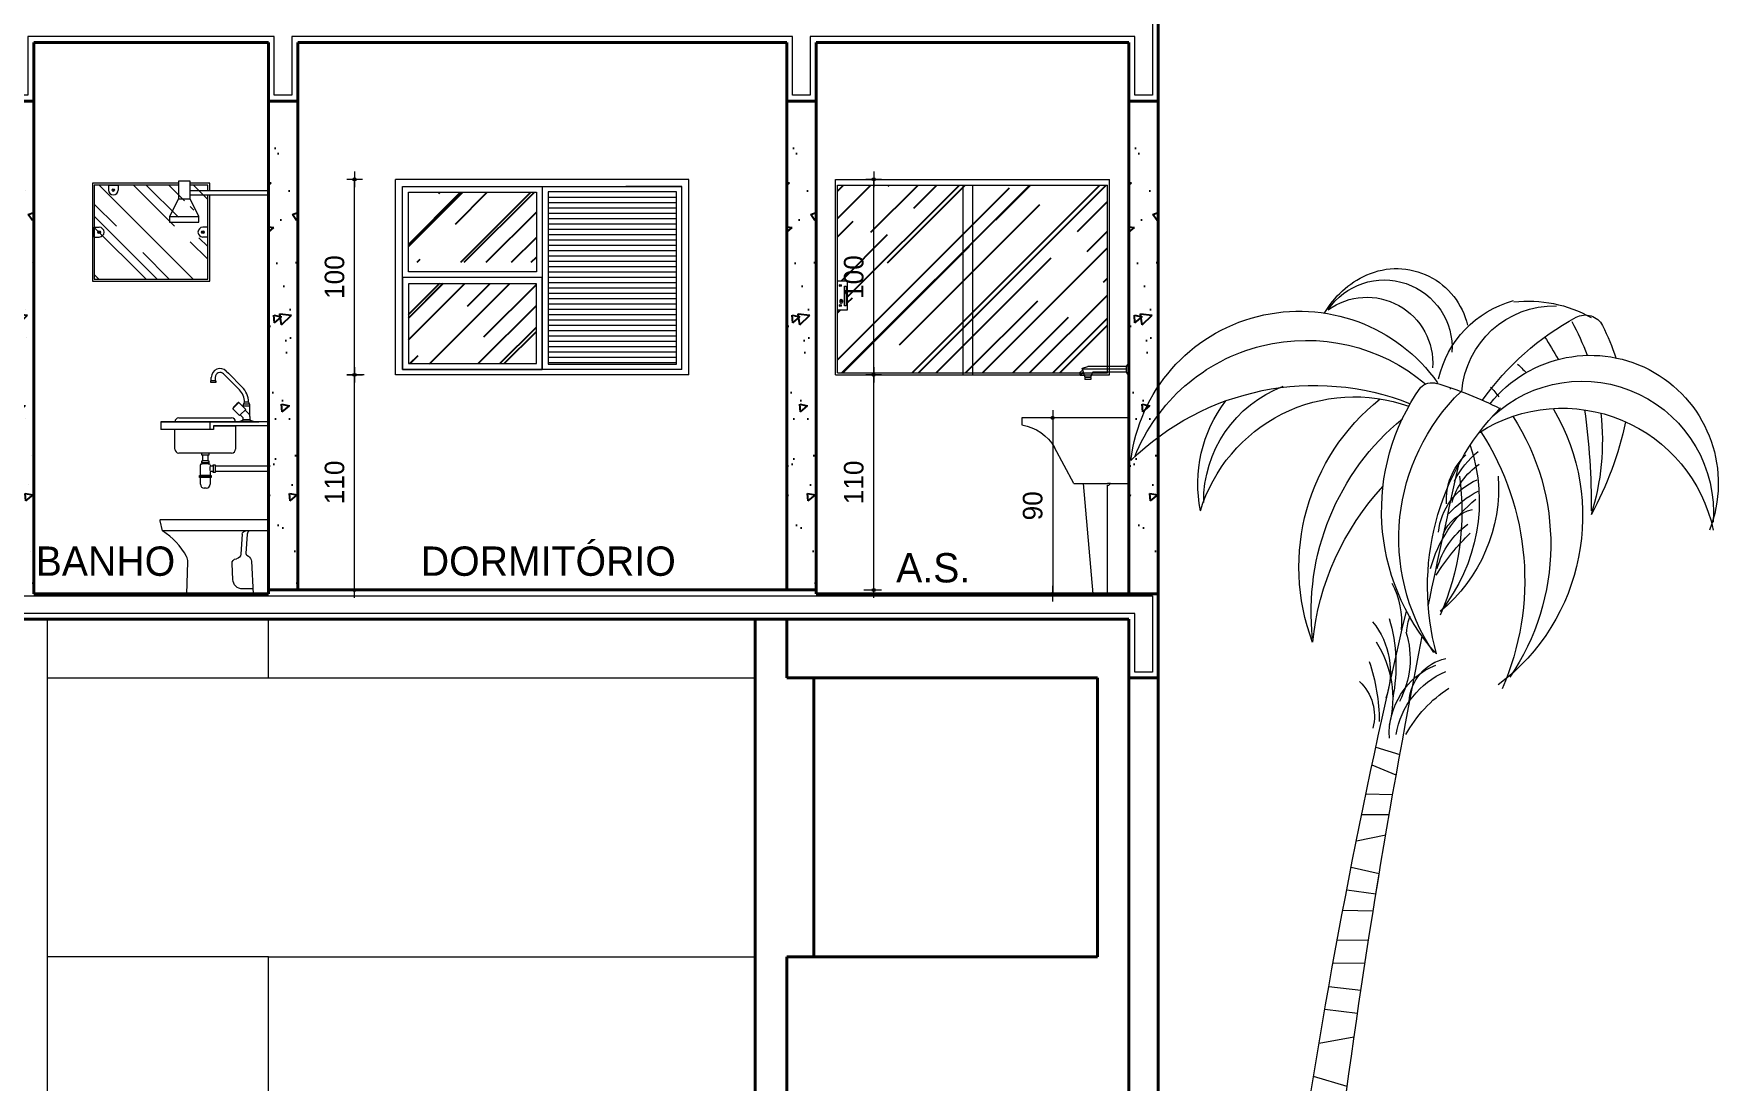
# Model space of a CAD drawing. Header units: millimetres. Extents: x 13204 to 24802, y 21209 to 40694.
# Drawn here: x 19348 to 20209, y 28932 to 29468 of the extents above; entities that cross this region are included whole.
import ezdxf

# ---------------------------------------------------------------- set-up
doc = ezdxf.new("R2010")
doc.units = ezdxf.units.MM
doc.linetypes.add('CONTINU', pattern=[0])
for name, color, linetype, lineweight in [('COTAS', 30, 'Continuous', 5), ('Esquadrias', 2, 'Continuous', 20), ('Hachura', 8, 'Continuous', 0), ('Layout', 6, 'Continuous', 15), ('Louças', 150, 'Continuous', 15), ('Meia Parede', 11, 'Continuous', 40), ('Moveis', 6, 'Continuous', 13), ('PAREDE', 1, 'Continuous', 40), ('Paredes', 1, 'Continuous', 40), ('PISO', 5, 'Continuous', 5), ('TEXTO', 4, 'Continuous', 5), ('Vegetação', 3, 'Continuous', 5)]:
    doc.layers.add(name, color=color, linetype=linetype, lineweight=lineweight)
doc.layers.add('HACHURAS', color=8, linetype='Continuous')
doc.styles.add('LANA', font='stylu.ttf')
doc.dimstyles.new('COTA 50', dxfattribs={"dimscale": 0, "dimtxt": 10, "dimasz": 0.5, "dimexe": 1.25, "dimexo": 5, "dimgap": 5, "dimtad": 1, "dimdec": 0, "dimtxsty": 'LANA', "dimblk": 'cota', "dimcen": 2.5, "dimse2": 1, "dimclrd": 256, "dimclre": 256, "dimclrt": 256, "dimaunit": 1, "dimadec": 0, "dimazin": 0, "dimtfac": 1, "dimtdec": 0, "dimtmove": 0, "dimatfit": 3, "dimldrblk": 'DOTSMALL', "dimfxl": 5, "dimfxlon": 1, "dimtzin": 9, "dimlwd": -1, "dimlwe": -1, "dimarcsym": 0})
pattern_1 = [(45, (-38633.719, 16124.36), (21.552615, 57.473639), [381, -50.8, 127, -25.4]), (45, (-38618.81, 16157.228), (-41.847994, 5.926969), [76.2, -8.382, 152.4, -19.05]), (45, (-38640.005, 16148.607), (81.3611205, 105.428207), [203.2, -35.56, 101.6, -25.4])]

# ---------------------------------------------------------------- blocks, each defined once
blk = doc.blocks.new('Arv010')
at = {"layer": 'Vegetação', "color": 8}
for p, q in [((-562, 6242), (-708, 6196)), ((-686, 6071), (-538, 6132)), ((-501, 5956), (-665, 5952)), ((-643, 5827), (-475, 5827)), ((-442, 5666), (-622, 5704)), ((-581, 5463), (-410, 5502)), ((-561, 5341), (-581, 5463)), ((-383, 5365), (-561, 5341)), ((-544, 5235), (-359, 5239)), ((-325, 5058), (-516, 5056)), ((-494, 4914), (-298, 4913)), ((-273, 4771), (-469, 4748)), ((-448, 4606), (-248, 4629)), ((-213, 4424), (-427, 4463)), ((-385, 4157), (-179, 4219)), ((-143, 3997), (-360, 3977)), ((-328, 3729), (-111, 3792)), ((-86, 3629), (-315, 3626)), ((-288, 3405), (-62, 3464)), ((-34, 3264), (-268, 3239)), ((-252, 3101), (-14, 3122)), ((14, 2916), (-234, 2936)), ((-199, 2611), (45, 2672)), ((68, 2487), (-180, 2427)), ((-158, 2203), (89, 2308)), ((119, 2041), (-143, 2039)), ((-121, 1796), (139, 1856)), ((162, 1634), (-108, 1633)), ((-82, 1307), (184, 1408)), ((203, 1205), (-69, 1144)), ((-58, 978), (221, 1000)), ((239, 777), (-43, 755)), ((-29, 530), (258, 532)), ((280, 377), (269, 377)), ((278, 245), (-15, 286))]:
    blk.add_line(p, q, dxfattribs=at)
for centre, radius, start, end in [((-688, 8736), 447, 65.9344, 167.1957), ((-613, 8696), 417, 34.1808, 183.76), ((-736, 8628), 565, 29.5183, 65.9344), ((-506, 8602), 405, 54.0715, 184.0377), ((-1499, 8194), 789, 83.4198, 119.2001), ((-1659, 8383), 571, 4.3307, 91.157), ((-1580, 8360), 650, 12.9509, 74.5137), ((-91, 7879), 1042, 6.8194, 144.6697), ((-803, 8245), 1292, 152.9613, 162.4624), ((-1848, 8779), 119, 61.596, 152.9613), ((-432, 8125), 1521, 151.1853, 159.8093), ((-2589, 7409), 1677, 35.1154, 61.596), ((1045, 7097), 3125, 147.7662, 150.715), ((-135, 7608), 1134, 21.6617, 130.3626), ((-1879, 7864), 786, 38.3816, 201.5324), ((-537, 7661), 1295, 133.7601, 137.0343), ((-1828, 7683), 808, 46.9218, 184.2063), ((-275, 6256), 2318, 106.5343, 116.9104), ((-186, 7488), 1450, 138.1587, 141.3051), ((-1959, 7526), 1256, 326.0024, 45.9264), ((-1460, 8532), 449, 348.5192, 349.6053), ((-907, 8383), 98.5, 43.9783, 106.5343), ((-1916, 7695), 1319, 318.1694, 35.195), ((-183, 6858), 1607, 45.4793, 111.5429), ((-430, 7406), 989, 16.9314, 109.7678), ((-1408, 7349), 1319, 339.4597, 51.5705), ((-261, 7752), 757, 359.5197, 69.1985), ((-1708, 7378), 947, 57.4067, 167.9556), ((-432, 8125), 1521, 173.5755, 197.3935), ((2188, 7743), 4072, 171.9152, 180.684), ((-537, 7661), 1295, 149.2579, 233.1347), ((-2454, 7227), 1575, 344.853, 44.2953), ((-1324, 8322), 0, 180, 233.8207), ((-312, 7860), 844, 348.6876, 37.1487), ((-106, 8653), 2031, 191.6893, 208.9222), ((-186, 7488), 1450, 147.0878, 214.2132), ((204, 7268), 1680, 147.1358, 203.4037), ((-1702, 7073), 1538, 353.9102, 50.5488), ((-114, 7755), 1083, 161.6025, 218.8153), ((-1441, 7631), 427, 15.5284, 55.1635), ((-1516, 7645), 526, 26.2133, 51.825), ((-1379, 7760), 384, 356.7644, 46.4259), ((-47608, -2587), 47720, 11.7221, 12.8027), ((-328, 7838), 988, 175.9433, 230.4539), ((-1339, 7522), 395, 5.9919, 66.8522), ((523, 7694), 1613, 172.3831, 203.4313), ((-1470, 7262), 620, 41.8926, 63.2233), ((-1698, 7120), 830, 15.3832, 51.0865), ((-1825, 6718), 1660, 5.829, 42.7673), ((-1212, 7452), 257, 22.3062, 77.3091), ((-2085, 6579), 1359, 32.0018, 46.046), ((-1408, 7217), 485, 14.7948, 54.6862), ((-227, 7016), 492, 151.6494, 186.1319), ((-1060, 6936), 309, 2.6852, 21.3375), ((-41385, -2532), 41756, 3.4477, 13.306), ((-219, 6785), 553, 162.559, 208.2821), ((354, 6745), 1039, 163.9258, 191.2009), ((-164, 6705), 487, 140.9197, 199.4561), ((-47863, -2332), 47919, 2.7891, 11.1374), ((-28, 6543), 637, 147.0741, 194.8004), ((-1052, 6508), 286, 3.0669, 77.6878), ((-1101, 6323), 457, 356.8743, 68.0159), ((-2161, 7524), 1420, 330.4624, 330.4685), ((641, 6385), 1224, 161.7549, 179.268), ((-1186, 6238), 507, 9.1941, 67.4455), ((-263, 6434), 290, 133.3025, 194.9176), ((-1427, 5953), 773, 28.2549, 57.4059)]:
    blk.add_arc(centre, radius, start, end, dxfattribs=at)
blk = doc.blocks.new('A$C1B611FB4')
at = {"layer": 'Louças'}
for p, q in [((-10.94, 118.57), (-10.44, 118.57)), ((-10.94, 118.57), (-10.94, 111.07)), ((-10.44, 118.57), (-10.44, 111.07)), ((-9.44, 116.32), (-9.44, 113.32)), ((-9.44, 116.32), (10.06, 116.32)), ((-9.44, 114.82), (12.55, 114.82)), ((-9.44, 113.32), (7.58, 113.32)), ((8.56, 110.82), (7.77, 113.19)), ((12.87, 115.39), (10.06, 116.32)), ((12.99, 115.13), (11.56, 110.82)), ((12.23, 112.84), (14.13, 112.22)), ((12.32, 113.12), (14.22, 112.5)), ((12.75, 114.4), (14.41, 113.07)), ((14.41, 113.07), (13.94, 111.65)), ((-10.94, 111.07), (-10.44, 111.07)), ((8.56, 110.82), (11.56, 110.82)), ((8.56, 110.57), (11.56, 110.57)), ((8.56, 110.57), (8.56, 109.57)), ((8.56, 109.57), (11.56, 109.57)), ((8.81, 110.82), (8.81, 110.57)), ((11.31, 110.82), (11.31, 110.57)), ((11.56, 110.57), (11.56, 109.57)), ((11.8, 111.56), (13.94, 111.65)), ((-10.94, 89.62), (-10.94, 56.5)), ((-10.57, 90), (43.76, 90)), ((43.76, 90), (43.76, 86.37)), ((17.28, 56.5), (27.12, 74.8)), ((-1.52, 56.5), (-10.94, 56.5)), ((-0.6, 55.53), (-1.52, 56.5)), ((-1.52, 56.5), (0, 56.5)), ((0, 55.53), (-0.6, 55.53)), ((17.28, 56.5), (0, 56.5)), ((0, 0), (0, 55.53)), ((7.41, 0), (12.29, 56.5)), ((0, 0), (7.41, 0))]:
    blk.add_line(p, q, dxfattribs=at)
for centre, radius, start, end in [((-6.52, 118.97), 3.95, 185.79617, 222.12881), ((-6.51, 110.67), 3.95, 137.87745, 174.19758), ((7.58, 113.12), 0.2, 18.43495, 90), ((12.8, 115.2), 0.2, 341.56505, 71.56505), ((-10.57, 89.62), 0.376, 90, 180), ((47.72, 62.93), 23.77, 99.5803, 150.03504)]:
    blk.add_arc(centre, radius, start, end, dxfattribs=at)
blk = doc.blocks.new('Chu004')
at = {"layer": 'Louças'}
for p, q in [((400, 2090), (400, 2110)), ((460, 2068.8), (400, 2068.8)), ((505, 1978.8), (355, 1978.8))]:
    blk.add_line(p, q, dxfattribs=at)
blk.add_lwpolyline([(355, 1948.8), (355, 1978.8), (400, 2068.8), (400, 2090), (0, 2090), (0, 2110), (400, 2110), (400, 2158.8), (460, 2158.8), (460, 2068.8), (505, 1978.8), (505, 1948.8)], close=True, dxfattribs=at)
blk = doc.blocks.new('7201317_v')
at = {"layer": 'Louças'}
blk.add_lwpolyline([(518.3, 190.5, -0.130406), (641.2, 322), (653.8, 373.8, 0.486049), (648.9, 380), (105, 380, 0.414229), (100, 375), (100, 327, 0.414187), (105, 322), (198.6, 322, -0.150535), (208.5, 305.8), (215.7, 206.3, -0.26449), (210.7, 196.9), (201.6, 191.7, 0.225037), (186.7, 167.3), (177.9, 0), (517.2, 0), (511.8, 162.4, -0.13266)], format="xyb", close=True, dxfattribs=at)
at = {"layer": 'Louças', "linetype": 'CONTINU'}
for points in [[(198.6, 322), (641.2, 322)], [(233.6, 305.8), (241.2, 202.6)], [(281.8, 72.4), (286, 153.4)], [(179.2, 25), (231.9, 25)]]:
    blk.add_lwpolyline(points, dxfattribs=at)
for points in [[(233.6, 305.8, 0.39284), (216.1, 322)], [(241.2, 202.6, 0.364118), (263.6, 179.6)], [(286, 153.4, 0.40018), (263.6, 179.6)], [(231.9, 25, 0.398959), (281.8, 72.4)]]:
    blk.add_lwpolyline(points, format="xyb", dxfattribs=at)
blk = doc.blocks.new('cota')
at = {"layer": 'COTAS'}
blk.add_hatch(color=256, dxfattribs=at).paths.add_polyline_path([(-1.6, 0, 1), (1.6, 0, 1)])
for points in [[(-1.6, 0), (-8, 0)], [(0, 1.6), (0, 8)], [(8, 0), (1.6, 0)], [(0, -8), (0, -1.6)]]:
    blk.add_lwpolyline(points, dxfattribs=at)
blk.add_circle((0, 0), 1.6, dxfattribs=at)
blk = doc.blocks.new('*D894')
at = {"layer": 'COTAS', "transparency": 16777216}
for p, q in [((19511.83, 29184.06), (19511.83, 29293.06)), ((19506.83, 29183.56), (19513.08, 29183.56))]:
    blk.add_line(p, q, dxfattribs=at)
at = {"layer": 'Defpoints', "color": 0, "transparency": 16777216}
for p in [(19511.83, 29293.56), (19532.79, 29293.56), (19467.79, 29183.56)]:
    blk.add_point(p, dxfattribs=at)
at = {"layer": 'COTAS', "transparency": 16777216, "xscale": 0.5, "yscale": 0.5, "zscale": 0.5}
for p, rotation in [((19511.83, 29293.56), 90), ((19511.83, 29183.56), 270)]:
    blk.add_blockref('cota', p, dxfattribs=dict(at, rotation=rotation))
at = {"layer": 'COTAS', "transparency": 16777216, "insert": (19501.65, 29238.56), "char_height": 10, "attachment_point": 5, "rotation": 90, "style": 'LANA'}
blk.add_mtext('110', dxfattribs=at)
blk = doc.blocks.new('_DotSmall')
at = {"layer": 'PAREDE', "color": 0, "const_width": 0.5}
blk.add_lwpolyline([(-0.0625, 0, 1), (0.0625, 0, 1)], format="xyb", close=True, dxfattribs=at)
blk = doc.blocks.new('*D895')
at = {"layer": 'COTAS', "transparency": 16777216}
for p, q in [((19511.83, 29294.06), (19511.83, 29393.06)), ((19516.83, 29293.56), (19510.58, 29293.56))]:
    blk.add_line(p, q, dxfattribs=at)
at = {"layer": 'Defpoints', "color": 0, "transparency": 16777216}
for p in [(19511.83, 29393.56), (19532.79, 29393.56), (19532.79, 29293.56)]:
    blk.add_point(p, dxfattribs=at)
at = {"layer": 'COTAS', "transparency": 16777216, "xscale": 0.5, "yscale": 0.5, "zscale": 0.5}
for p, rotation in [((19511.83, 29393.56), 90), ((19511.83, 29293.56), 270)]:
    blk.add_blockref('cota', p, dxfattribs=dict(at, rotation=rotation))
at = {"layer": 'COTAS', "transparency": 16777216, "insert": (19501.65, 29343.56), "char_height": 10, "attachment_point": 5, "rotation": 90, "style": 'LANA'}
blk.add_mtext('100', dxfattribs=at)
blk = doc.blocks.new('*D940')
at = {"layer": 'COTAS', "transparency": 16777216}
for p, q in [((19777.3, 29184.06), (19777.3, 29293.06)), ((19772.3, 29183.56), (19778.55, 29183.56))]:
    blk.add_line(p, q, dxfattribs=at)
at = {"layer": 'Defpoints', "color": 0, "transparency": 16777216}
for p in [(19757.79, 29293.56), (19777.3, 29293.56), (19747.79, 29183.56)]:
    blk.add_point(p, dxfattribs=at)
at = {"layer": 'COTAS', "transparency": 16777216, "xscale": 0.5, "yscale": 0.5, "zscale": 0.5}
for p, rotation in [((19777.3, 29293.56), 90), ((19777.3, 29183.56), 270)]:
    blk.add_blockref('cota', p, dxfattribs=dict(at, rotation=rotation))
at = {"layer": 'COTAS', "transparency": 16777216, "insert": (19767.12, 29238.56), "char_height": 10, "attachment_point": 5, "rotation": 90, "style": 'LANA'}
blk.add_mtext('110', dxfattribs=at)
blk = doc.blocks.new('*D941')
at = {"layer": 'COTAS', "transparency": 16777216}
for p, q in [((19777.3, 29294.06), (19777.3, 29393.06)), ((19772.3, 29293.56), (19778.55, 29293.56))]:
    blk.add_line(p, q, dxfattribs=at)
at = {"layer": 'Defpoints', "color": 0, "transparency": 16777216}
for p in [(19757.79, 29393.56), (19777.3, 29393.56), (19757.79, 29293.56)]:
    blk.add_point(p, dxfattribs=at)
at = {"layer": 'COTAS', "transparency": 16777216, "xscale": 0.5, "yscale": 0.5, "zscale": 0.5}
for p, rotation in [((19777.3, 29393.56), 90), ((19777.3, 29293.56), 270)]:
    blk.add_blockref('cota', p, dxfattribs=dict(at, rotation=rotation))
at = {"layer": 'COTAS', "transparency": 16777216, "insert": (19767.12, 29343.56), "char_height": 10, "attachment_point": 5, "rotation": 90, "style": 'LANA'}
blk.add_mtext('100', dxfattribs=at)
blk = doc.blocks.new('*D942')
at = {"layer": 'COTAS', "transparency": 16777216}
for p, q in [((19873.8, 29271.56), (19867.55, 29271.56)), ((19868.8, 29271.06), (19868.8, 29182.06))]:
    blk.add_line(p, q, dxfattribs=at)
at = {"layer": 'Defpoints', "color": 0, "transparency": 16777216}
for p in [(19880.25, 29271.56), (19868.8, 29181.56), (19907.79, 29181.56)]:
    blk.add_point(p, dxfattribs=at)
at = {"layer": 'COTAS', "transparency": 16777216, "xscale": 0.5, "yscale": 0.5, "zscale": 0.5}
for p, rotation in [((19868.8, 29271.56), 90), ((19868.8, 29181.56), 270)]:
    blk.add_blockref('cota', p, dxfattribs=dict(at, rotation=rotation))
at = {"layer": 'COTAS', "transparency": 16777216, "insert": (19858.6, 29226.56), "char_height": 10, "attachment_point": 5, "rotation": 90, "style": 'LANA'}
blk.add_mtext('90', dxfattribs=at)

msp = doc.modelspace()

# ---------------------------------------------------------------- hatches: boundary and pattern name
at = {"layer": 'Hachura'}
h = msp.add_hatch(dxfattribs=at)
h.set_pattern_fill('AR-RROOF', color=256, angle=45, style=0)
h.set_pattern_definition([(135, (19446.795, 29342.564), (-21.553, 57.474), [381, -50.8, 127, -25.4]), (135, (19431.887, 29375.43), (41.848, 5.927), [76.2, -8.382, 152.4, -19.05]), (135, (19453.08, 29366.81), (-81.361, 105.4282), [203.2, -35.56, 101.6, -25.4])])
h.paths.add_polyline_path([(19417.29, 29364.58), (19432.29, 29364.58), (19427.79, 29373.58), (19421.79, 29373.58)])
h.paths.add_polyline_path([(19432.29, 29361.58), (19432.29, 29364.58), (19417.29, 29364.58), (19417.29, 29361.58)])
edge = h.paths.add_edge_path()
edge.add_line((19436.79, 29386.28), (19436.79, 29377.71))
edge.add_line((19436.79, 29377.71), (19427.79, 29377.71))
edge.add_line((19427.79, 29377.71), (19427.79, 29382.58))
edge.add_line((19427.79, 29382.58), (19421.79, 29382.58))
edge.add_line((19421.79, 29382.58), (19421.79, 29373.58))
edge.add_line((19421.79, 29373.58), (19427.79, 29373.58))
edge.add_line((19427.79, 29373.58), (19427.79, 29375.71))
edge.add_line((19427.79, 29375.71), (19436.79, 29375.71))
edge.add_line((19436.79, 29375.71), (19436.79, 29342.56))
edge.add_line((19436.79, 29342.56), (19378.79, 29342.56))
edge.add_line((19378.79, 29342.56), (19378.79, 29390.56))
edge.add_line((19378.79, 29390.56), (19436.05, 29390.56))
edge.add_line((19436.05, 29390.56), (19436.05, 29388.06))
edge.add_arc((19438.55, 29388.06), 2.5, 540, 585.37492)
h = msp.add_hatch(dxfattribs=at)
h.set_pattern_fill('_USER', color=256, scale=2.727273, style=0, pattern_type=0)
h.set_pattern_definition([(180, (19691.431, 29215.382), (0, 2.727273), [])])
h.paths.add_polyline_path([(19610.79, 29387.2), (19676.43, 29387.2), (19676.43, 29299.02), (19610.79, 29299.02)])
at = {"layer": 'HACHURAS'}
h = msp.add_hatch(dxfattribs=at)
h.set_pattern_fill('AR-CONC', color=256, scale=0.25, angle=90, style=0)
h.set_pattern_definition([(40, (19347.795, 29183.564), (-3.985, 45.546), [4.7625, -52.3875]), (95, (19347.795, 29183.564), (47.764, -8.811), [3.81, -41.91]), (349.55, (19347.462, 29187.36), (43.779, 36.736), [4.0475, -44.5225]), (43.816, (19360.495, 29183.564), (-10.51, 67.77), [7.144, -78.581]), (353.364, (19359.62, 29189.21), (61.856, 59.351), [6.071, -66.784]), (98.816, (19360.495, 29183.564), (61.856, 59.351), [5.715, -62.865]), (69, (19357.32, 29189.914), (-25.5664, 37.904), [4.7625, -52.3875]), (124, (19357.32, 29189.914), (46.047, 15.4505), [3.81, -41.91]), (18.549, (19355.19, 29193.072), (20.481, 53.354), [4.0475, -44.5225]), (52.5, (19347.795, 29183.564), (21.1388, 0.7722), [0, -41.402, 0, -42.545, 0, -42.0688]), (82.5, (19347.795, 29183.564), (25.0451, 16.705), [0, -24.257, 0, -40.4495, 0, -16.0337]), (122.5, (19347.795, 29169.403), (-1.4322, 33.8976), [0, -15.875, 0, -49.53, 0, -65.7225]), (132.5, (19347.795, 29163.053), (6.3566, 37.0323), [0, -20.6375, 0, -32.893, 0, -46.6725])])
h.paths.add_polyline_path([(19332.79, 29433.56), (19347.79, 29433.56), (19347.79, 29183.56), (19332.79, 29183.56)])
h = msp.add_hatch(dxfattribs=at)
h.set_pattern_fill('AR-CONC', color=256, scale=0.25, angle=90, style=0)
h.set_pattern_definition([(40, (19482.795, 29183.564), (-3.985, 45.546), [4.7625, -52.3875]), (95, (19482.795, 29183.564), (47.764, -8.811), [3.81, -41.91]), (349.55, (19482.462, 29187.36), (43.779, 36.736), [4.0475, -44.5225]), (43.816, (19495.495, 29183.564), (-10.51, 67.77), [7.144, -78.581]), (353.364, (19494.62, 29189.21), (61.856, 59.351), [6.071, -66.784]), (98.816, (19495.495, 29183.564), (61.856, 59.351), [5.715, -62.865]), (69, (19492.32, 29189.914), (-25.5664, 37.904), [4.7625, -52.3875]), (124, (19492.32, 29189.914), (46.047, 15.4505), [3.81, -41.91]), (18.549, (19490.19, 29193.072), (20.481, 53.354), [4.0475, -44.5225]), (52.5, (19482.795, 29183.564), (21.1388, 0.7722), [0, -41.402, 0, -42.545, 0, -42.0688]), (82.5, (19482.795, 29183.564), (25.0451, 16.705), [0, -24.257, 0, -40.4495, 0, -16.0337]), (122.5, (19482.795, 29169.403), (-1.4322, 33.8976), [0, -15.875, 0, -49.53, 0, -65.7225]), (132.5, (19482.795, 29163.053), (6.3566, 37.0323), [0, -20.6375, 0, -32.893, 0, -46.6725])])
h.paths.add_polyline_path([(19467.79, 29433.56), (19482.79, 29433.56), (19482.79, 29183.56), (19467.79, 29183.56)])
h = msp.add_hatch(dxfattribs=at)
h.set_pattern_fill('AR-CONC', color=256, scale=0.25, angle=90, style=0)
h.set_pattern_definition([(40, (19747.795, 29183.564), (-3.985, 45.546), [4.7625, -52.3875]), (95, (19747.795, 29183.564), (47.764, -8.811), [3.81, -41.91]), (349.55, (19747.462, 29187.36), (43.779, 36.736), [4.0475, -44.5225]), (43.816, (19760.495, 29183.564), (-10.51, 67.77), [7.144, -78.581]), (353.364, (19759.62, 29189.21), (61.856, 59.351), [6.071, -66.784]), (98.816, (19760.495, 29183.564), (61.856, 59.351), [5.715, -62.865]), (69, (19757.32, 29189.914), (-25.5664, 37.904), [4.7625, -52.3875]), (124, (19757.32, 29189.914), (46.047, 15.4505), [3.81, -41.91]), (18.549, (19755.19, 29193.072), (20.481, 53.354), [4.0475, -44.5225]), (52.5, (19747.795, 29183.564), (21.1388, 0.7722), [0, -41.402, 0, -42.545, 0, -42.0688]), (82.5, (19747.795, 29183.564), (25.0451, 16.705), [0, -24.257, 0, -40.4495, 0, -16.0337]), (122.5, (19747.795, 29169.403), (-1.4322, 33.8976), [0, -15.875, 0, -49.53, 0, -65.7225]), (132.5, (19747.795, 29163.053), (6.3566, 37.0323), [0, -20.6375, 0, -32.893, 0, -46.6725])])
h.paths.add_polyline_path([(19732.79, 29433.56), (19747.79, 29433.56), (19747.79, 29183.56), (19732.79, 29183.56)])
h = msp.add_hatch(dxfattribs=at)
h.set_pattern_fill('AR-CONC', color=256, scale=0.25, angle=90, style=0)
h.set_pattern_definition([(40, (19922.795, 29183.564), (-3.985, 45.546), [4.7625, -52.3875]), (95, (19922.795, 29183.564), (47.764, -8.811), [3.81, -41.91]), (349.55, (19922.462, 29187.36), (43.779, 36.736), [4.0475, -44.5225]), (43.816, (19935.495, 29183.564), (-10.51, 67.77), [7.144, -78.581]), (353.364, (19934.62, 29189.21), (61.856, 59.351), [6.071, -66.784]), (98.816, (19935.495, 29183.564), (61.856, 59.351), [5.715, -62.865]), (69, (19932.32, 29189.914), (-25.5664, 37.904), [4.7625, -52.3875]), (124, (19932.32, 29189.914), (46.047, 15.4505), [3.81, -41.91]), (18.549, (19930.19, 29193.072), (20.481, 53.354), [4.0475, -44.5225]), (52.5, (19922.795, 29183.564), (21.1388, 0.7722), [0, -41.402, 0, -42.545, 0, -42.0688]), (82.5, (19922.795, 29183.564), (25.0451, 16.705), [0, -24.257, 0, -40.4495, 0, -16.0337]), (122.5, (19922.795, 29169.403), (-1.4322, 33.8976), [0, -15.875, 0, -49.53, 0, -65.7225]), (132.5, (19922.795, 29163.053), (6.3566, 37.0323), [0, -20.6375, 0, -32.893, 0, -46.6725])])
h.paths.add_polyline_path([(19907.79, 29433.56), (19922.79, 29433.56), (19922.79, 29183.56), (19907.79, 29183.56)])
h = msp.add_hatch(dxfattribs=at)
h.set_pattern_fill('AR-RROOF', color=256, angle=45, style=0)
h.set_pattern_definition(pattern_1)
h.paths.add_polyline_path([(19827.79, 29390.56), (19896.79, 29390.56), (19896.79, 29294.56), (19888.35, 29294.56), (19827.79, 29294.56)])
h.paths.add_polyline_path([(19822.79, 29390.56), (19827.79, 29390.56), (19827.79, 29294.56), (19822.79, 29294.56)])
h.paths.add_polyline_path([(19758.79, 29390.56), (19822.79, 29390.56), (19822.79, 29294.56), (19758.79, 29294.56), (19758.79, 29326.69), (19763.79, 29326.69), (19763.79, 29341.69), (19758.79, 29341.69)])
h = msp.add_hatch(dxfattribs=at)
h.set_pattern_fill('AR-RROOF', color=256, angle=45, style=0)
h.set_pattern_definition(pattern_1)
h.paths.add_polyline_path([(19539.43, 29386.93), (19604.79, 29386.93), (19604.79, 29351.11), (19539.43, 29351.11)])
h = msp.add_hatch(dxfattribs=at)
h.set_pattern_fill('AR-RROOF', color=256, angle=45, style=0)
h.set_pattern_definition(pattern_1)
h.paths.add_polyline_path([(19562.34, 29340.38), (19539.43, 29340.38), (19539.43, 29299.29), (19562.34, 29299.02)])
h = msp.add_hatch(dxfattribs=at)
h.set_pattern_fill('AR-RROOF', color=256, angle=45, style=0)
h.set_pattern_definition(pattern_1)
h.paths.add_polyline_path([(19562.34, 29340.38), (19539.43, 29340.38), (19539.43, 29299.29), (19562.34, 29299.02)])
h = msp.add_hatch(dxfattribs=at)
h.set_pattern_fill('AR-RROOF', color=256, angle=45, style=0)
h.set_pattern_definition(pattern_1)
h.paths.add_polyline_path([(19562.34, 29340.38), (19539.43, 29340.38), (19539.43, 29299.29), (19562.34, 29299.02)])
h = msp.add_hatch(dxfattribs=at)
h.set_pattern_fill('AR-RROOF', color=256, angle=45, style=0)
h.set_pattern_definition(pattern_1)
h.paths.add_polyline_path([(19604.79, 29340.11), (19539.43, 29340.38), (19539.43, 29299.29), (19604.79, 29299.29)])

# ---------------------------------------------------------------- linework, layer by layer
at = {"layer": 'Esquadrias'}
for p, q in [((19354.75, 29168.56), (19354.75, 28995.9)), ((19467.79, 29138.56), (19467.79, 29168.56)), ((19467.79, 29138.56), (19716.75, 29138.56)), ((19354.75, 28995.9), (19354.75, 28816.22)), ((19467.79, 28995.9), (19716.75, 28995.9)), ((19467.79, 28843.56), (19467.79, 28995.9))]:
    msp.add_line(p, q, dxfattribs=at)
at = {"layer": 'Hachura'}
msp.add_line((19822.79, 29390.56), (19822.79, 29293.56), dxfattribs=at)
for points in [[(19604.79, 29346.28), (19539.43, 29346.28), (19539.43, 29386.93), (19604.79, 29386.93)], [(19604.79, 29340.11), (19539.43, 29340.11), (19539.43, 29299.29), (19604.79, 29299.29)]]:
    msp.add_lwpolyline(points, close=True, dxfattribs=at)
msp.add_lwpolyline([(19676.43, 29299.02), (19676.43, 29387.2), (19610.79, 29387.2), (19610.79, 29299.02), (19676.43, 29299.02)], dxfattribs=at)
at = {"layer": 'Louças'}
for p, q in [((19445.9, 29293), (19444.9, 29294.01)), ((19446.28, 29295.46), (19447.32, 29294.41)), ((19447.32, 29294.41), (19454.39, 29287.34)), ((19438.36, 29289.56), (19438.36, 29290.56)), ((19438.36, 29290.56), (19438.61, 29290.56)), ((19440.86, 29289.56), (19438.36, 29289.56)), ((19438.61, 29290.56), (19438.61, 29292.26)), ((19440.61, 29290.56), (19438.61, 29290.56)), ((19440.61, 29292.26), (19440.61, 29290.56)), ((19440.61, 29290.56), (19440.86, 29290.56)), ((19440.86, 29290.56), (19440.86, 29289.56)), ((19452.97, 29285.93), (19445.9, 29293)), ((19453.06, 29272.71), (19449.63, 29276.14)), ((19452.57, 29279.29), (19449.79, 29276.51)), ((19452.81, 29279.32), (19455.11, 29277.02)), ((19455.11, 29278.56), (19455.61, 29279.56)), ((19458.11, 29278.56), (19455.11, 29278.56)), ((19455.11, 29277.02), (19455.11, 29278.56)), ((19458.11, 29277.56), (19455.11, 29277.56)), ((19456.24, 29275.89), (19455.11, 29277.02)), ((19457.61, 29279.56), (19455.61, 29279.56)), ((19457.61, 29279.56), (19458.11, 29278.56)), ((19458.11, 29278.56), (19458.11, 29273.2)), ((19467.79, 29269.56), (19412.79, 29269.56)), ((19412.79, 29269.56), (19412.79, 29265.56)), ((19412.86, 29269.56), (19458.11, 29269.56)), ((19422.01, 29271.56), (19449.01, 29271.56)), ((19437.79, 29269.56), (19437.79, 29265.56)), ((19437.79, 29269.56), (19451.01, 29269.56)), ((19467.79, 29267.56), (19439.79, 29267.56)), ((19439.79, 29267.56), (19439.79, 29265.56)), ((19439.79, 29267.56), (19451.01, 29267.56)), ((19451.01, 29267.56), (19451.01, 29255.56)), ((19453.41, 29273.06), (19453.06, 29272.71)), ((19453.11, 29269.76), (19454.86, 29270.56)), ((19460.11, 29269.76), (19453.11, 29269.76)), ((19453.11, 29269.56), (19453.11, 29269.76)), ((19453.11, 29269.56), (19460.11, 29269.56)), ((19460.11, 29269.56), (19453.11, 29269.56)), ((19456.24, 29275.89), (19453.41, 29273.06)), ((19454.8, 29271.67), (19453.41, 29273.06)), ((19454.86, 29270.56), (19454.86, 29271.53)), ((19458.36, 29270.56), (19454.86, 29270.56)), ((19457.78, 29273.65), (19455.89, 29275.54)), ((19458.36, 29272.24), (19458.36, 29270.56)), ((19458.36, 29270.56), (19460.11, 29269.76)), ((19460.11, 29269.76), (19460.11, 29269.56)), ((19460.11, 29269.56), (19462.86, 29269.56)), ((19439.79, 29265.56), (19412.79, 29265.56)), ((19420.01, 29255.56), (19420.01, 29265.56)), ((19433.76, 29253.56), (19422.01, 29253.56)), ((19435.51, 29253.56), (19433.76, 29253.56)), ((19437.26, 29253.56), (19433.76, 29253.56)), ((19433.76, 29252.56), (19433.76, 29253.56)), ((19434.26, 29252.56), (19433.76, 29252.56)), ((19435.51, 29252.56), (19434.26, 29252.56)), ((19434.26, 29249.56), (19434.26, 29252.56)), ((19437.26, 29253.56), (19435.51, 29253.56)), ((19436.76, 29252.56), (19435.51, 29252.56)), ((19437.26, 29252.56), (19436.76, 29252.56)), ((19436.76, 29252.56), (19436.76, 29249.56)), ((19449.01, 29253.56), (19437.26, 29253.56)), ((19437.26, 29253.56), (19437.26, 29252.56)), ((19432.51, 29241.06), (19432.51, 29242.06)), ((19432.51, 29242.06), (19433.01, 29242.06)), ((19433.01, 29242.06), (19433.01, 29247.56)), ((19438.01, 29242.06), (19433.01, 29242.06)), ((19433.51, 29248.06), (19434.01, 29248.06)), ((19433.76, 29248.56), (19433.76, 29249.56)), ((19433.76, 29249.56), (19434.26, 29249.56)), ((19434.01, 29248.56), (19433.76, 29248.56)), ((19435.51, 29248.56), (19434.01, 29248.56)), ((19434.01, 29248.06), (19434.01, 29248.56)), ((19437.01, 29248.06), (19434.01, 29248.06)), ((19435.51, 29249.56), (19434.26, 29249.56)), ((19436.76, 29249.56), (19435.51, 29249.56)), ((19437.01, 29248.56), (19435.51, 29248.56)), ((19436.76, 29249.56), (19437.26, 29249.56)), ((19437.26, 29248.56), (19437.01, 29248.56)), ((19437.01, 29248.56), (19437.01, 29248.06)), ((19437.01, 29248.06), (19437.51, 29248.06)), ((19437.26, 29249.56), (19437.26, 29248.56)), ((19438.01, 29243.56), (19438.01, 29242.06)), ((19438.01, 29242.06), (19438.51, 29242.06)), ((19438.51, 29247.06), (19439.51, 29247.06)), ((19439.51, 29244.06), (19438.51, 29244.06)), ((19438.51, 29242.06), (19438.51, 29241.06)), ((19439.51, 29247.06), (19439.51, 29247.56)), ((19439.51, 29247.56), (19440.51, 29247.56)), ((19439.51, 29247.06), (19439.51, 29244.06)), ((19439.51, 29243.56), (19439.51, 29244.06)), ((19440.51, 29243.56), (19439.51, 29243.56)), ((19440.51, 29247.56), (19440.51, 29247.06)), ((19440.51, 29247.06), (19440.51, 29244.06)), ((19440.51, 29247.06), (19467.79, 29247.06)), ((19467.79, 29244.06), (19440.51, 29244.06)), ((19440.51, 29244.06), (19440.51, 29243.56)), ((19438.51, 29241.56), (19432.51, 29241.56)), ((19433.01, 29241.06), (19432.51, 29241.06)), ((19438.01, 29241.06), (19433.01, 29241.06)), ((19433.01, 29237.56), (19433.01, 29241.06)), ((19436.01, 29235.56), (19435.01, 29235.56)), ((19438.51, 29241.06), (19438.01, 29241.06)), ((19438.01, 29241.06), (19438.01, 29237.56)), ((19354.75, 29138.56), (19467.79, 29138.56)), ((19467.79, 28995.9), (19354.75, 28995.9))]:
    msp.add_line(p, q, dxfattribs=at)
for centre, radius, start, end in [((19443.11, 29292.26), 4.5, 45.31714, 180), ((19443.11, 29292.26), 2.5, 44.43879, 180), ((19446.61, 29279.56), 9, 0, 45), ((19446.61, 29279.56), 11, 0, 45), ((19449.77, 29276.28), 0.2, 149.97853, 225), ((19456.64, 29272.31), 8.13, 120.02179, 149.97822), ((19452.67, 29279.18), 0.2, 44.90435, 120.02179), ((19452.67, 29279.18), 0.2, 44.90435, 45), ((19422.01, 29269.56), 2, 90, 180), ((19449.01, 29269.56), 2, 0, 90), ((19454.66, 29271.53), 0.2, 360, 45), ((19456.36, 29272.24), 2, 28.95502, 45), ((19456.36, 29272.24), 2, 0, 28.95502), ((19422.01, 29255.56), 2, 180, 270), ((19449.01, 29255.56), 2, 270, 0), ((19433.51, 29247.56), 0.5, 90, 180), ((19437.51, 29247.56), 0.5, 0, 90), ((19442.95, 29245.49), 5.14, 163.62282, 196.06943), ((19438.51, 29247.56), 0.5, 180, 270), ((19438.51, 29243.56), 0.5, 90, 180), ((19435.01, 29237.56), 2, 180, 270), ((19436.01, 29237.56), 2, 270, 0)]:
    msp.add_arc(centre, radius, start, end, dxfattribs=at)
at = {"layer": 'Meia Parede'}
for p, q in [((19716.75, 29168.56), (19716.75, 28995.9)), ((19732.79, 29138.56), (19732.79, 29168.56)), ((19732.79, 29138.56), (19891.75, 29138.56)), ((19746.75, 29138.56), (19746.75, 28995.9)), ((19891.75, 29138.56), (19891.75, 28995.9)), ((19716.75, 28995.9), (19716.75, 28743.77)), ((19732.79, 28995.9), (19891.75, 28995.9)), ((19732.79, 28843.56), (19732.79, 28995.9))]:
    msp.add_line(p, q, dxfattribs=at)
at = {"layer": 'Moveis'}
for p, q in [((19682.79, 29393.56), (19532.79, 29393.56)), ((19532.79, 29293.56), (19532.79, 29393.56)), ((19682.79, 29293.56), (19682.79, 29393.56)), ((19757.79, 29393.56), (19897.79, 29393.56)), ((19757.79, 29293.56), (19757.79, 29393.56)), ((19897.79, 29293.56), (19897.79, 29393.56)), ((19682.79, 29293.56), (19532.79, 29293.56)), ((19757.79, 29293.56), (19897.79, 29293.56)), ((19888.29, 29293.56), (19897.79, 29293.56)), ((19897.79, 29293.56), (19897.79, 29296.89))]:
    msp.add_line(p, q, dxfattribs=at)
for points in [[(19421.79, 29391.56), (19377.79, 29391.56), (19377.79, 29341.56), (19437.79, 29341.56), (19437.79, 29385.71)], [(19437.79, 29387.71), (19437.79, 29391.56), (19427.79, 29391.56)]]:
    msp.add_lwpolyline(points, dxfattribs=at)
at = {"layer": 'Paredes'}
for p, q in [((19922.79, 29183.56), (19922.79, 29478.56)), ((19467.79, 29463.56), (19347.79, 29463.56)), ((19347.79, 29463.56), (19347.79, 29181.56)), ((19467.79, 29463.56), (19467.79, 29181.56)), ((19732.79, 29463.56), (19482.79, 29463.56)), ((19482.79, 29463.56), (19482.79, 29183.56)), ((19732.79, 29183.56), (19732.79, 29463.56)), ((19907.79, 29463.56), (19747.79, 29463.56)), ((19747.79, 29181.56), (19747.79, 29463.56)), ((19907.79, 29181.56), (19907.79, 29463.56)), ((19347.79, 29433.56), (19332.79, 29433.56)), ((19482.79, 29433.56), (19467.79, 29433.56)), ((19747.79, 29433.56), (19732.79, 29433.56)), ((19907.79, 29433.56), (19922.79, 29433.56)), ((19467.79, 29181.56), (19347.79, 29181.56)), ((19467.79, 29183.56), (19747.79, 29183.56)), ((19747.79, 29183.56), (19467.79, 29183.56)), ((19922.79, 29181.56), (19747.79, 29181.56)), ((19922.79, 28887.47), (19922.79, 29183.56)), ((17021.79, 29168.56), (19907.79, 29168.56)), ((19907.79, 28888.56), (19907.79, 29168.56)), ((19907.79, 28843.56), (19907.79, 29168.56)), ((19907.79, 29138.56), (19922.79, 29138.56))]:
    msp.add_line(p, q, dxfattribs=at)
at = {"layer": 'PISO'}
for p, q in [((19386.01, 29390.56), (19386.01, 29388.06)), ((19386.01, 29390.56), (19391.01, 29390.56)), ((19391.01, 29390.56), (19391.01, 29388.06)), ((19536.43, 29389.93), (19679.16, 29389.93)), ((19536.43, 29296.29), (19536.43, 29389.93)), ((19607.79, 29389.93), (19607.79, 29296.29)), ((19679.16, 29389.93), (19650.52, 29389.93)), ((19679.16, 29296.29), (19679.16, 29389.93)), ((19758.79, 29390.56), (19896.79, 29390.56)), ((19758.79, 29294.56), (19758.79, 29390.56)), ((19827.79, 29390.56), (19827.79, 29293.56)), ((19896.79, 29294.56), (19896.79, 29390.56)), ((19378.79, 29369.06), (19381.29, 29369.06)), ((19378.79, 29364.06), (19378.79, 29369.06)), ((19378.79, 29364.06), (19381.29, 29364.06)), ((19436.79, 29369.06), (19434.29, 29369.06)), ((19436.79, 29364.06), (19434.29, 29364.06)), ((19436.79, 29364.06), (19436.79, 29369.06)), ((19565.07, 29343.28), (19536.43, 29343.28)), ((19759.99, 29331.61), (19759.99, 29330.77)), ((19760.49, 29332.11), (19760.86, 29332.11)), ((19760.86, 29330.27), (19760.49, 29330.27)), ((19761.36, 29331.61), (19761.36, 29330.77)), ((19679.16, 29296.29), (19536.43, 29296.29)), ((19679.16, 29296.29), (19536.43, 29296.29)), ((19650.52, 29296.29), (19607.79, 29296.29)), ((19758.79, 29294.56), (19894.16, 29294.56)), ((19888.35, 29294.56), (19896.79, 29294.56)), ((19896.79, 29294.56), (19896.79, 29296.89))]:
    msp.add_line(p, q, dxfattribs=at)
for points in [[(19919.79, 29475.56), (19919.79, 29436.56), (19910.79, 29436.56), (19910.79, 29466.56), (19744.79, 29466.56), (19744.79, 29436.56), (19735.79, 29436.56), (19735.79, 29466.56), (19479.79, 29466.56), (19479.79, 29436.56), (19470.79, 29436.56), (19470.79, 29466.56), (19344.79, 29466.56), (19344.79, 29436.56), (19335.79, 29436.56), (19335.79, 29466.56), (19079.79, 29466.56), (19079.79, 29436.56), (19070.79, 29436.56), (19070.79, 29466.56), (18784.79, 29466.56), (18784.79, 29436.56), (18775.79, 29436.56), (18775.79, 29475.56)], [(19607.79, 29343.28), (19536.43, 29343.28), (19536.43, 29296.29), (19607.79, 29296.29)], [(19758.79, 29341.69), (19763.79, 29341.69), (19763.79, 29326.69), (19758.79, 29326.69)], [(19762.27, 29338.88), (19763.27, 29338.88), (19763.27, 29328.88), (19762.27, 29328.88)], [(19760.64, 29331.63), (19760.71, 29331.63), (19760.71, 29331.18), (19760.64, 29331.18)], [(17018.79, 29171.56), (17018.79, 29141.56), (16999.79, 29141.56), (16999.79, 29180.56), (19919.79, 29180.56), (19919.79, 29141.56), (19910.79, 29141.56), (19910.79, 29171.56)]]:
    msp.add_lwpolyline(points, close=True, dxfattribs=at)
for points in [[(19421.79, 29390.56), (19378.79, 29390.56), (19378.79, 29342.56), (19436.79, 29342.56), (19436.79, 29385.71)], [(19436.79, 29387.71), (19436.79, 29390.56), (19427.79, 29390.56)], [(19650.52, 29296.29), (19607.79, 29296.29)]]:
    msp.add_lwpolyline(points, dxfattribs=at)
for centre, radius in [((19388.51, 29388.06), 0.647), ((19388.51, 29388.06), 0.347), ((19381.29, 29366.56), 0.647), ((19381.29, 29366.56), 0.347), ((19434.29, 29366.56), 0.647), ((19434.29, 29366.56), 0.347), ((19760.21, 29339.33), 0.5), ((19760.21, 29339.33), 0.2), ((19760.21, 29329.04), 0.5), ((19760.21, 29329.04), 0.2), ((19760.68, 29331.43), 0.404)]:
    msp.add_circle(centre, radius, dxfattribs=at)
for centre, radius, start, end in [((19388.51, 29388.06), 2.5, 180, 0), ((19381.29, 29366.56), 2.5, 270, 90), ((19434.29, 29366.56), 2.5, 90, 270), ((19760.49, 29331.61), 0.5, 90, 180), ((19760.49, 29330.77), 0.5, 180, 270), ((19760.86, 29331.61), 0.5, 0, 90), ((19760.86, 29330.77), 0.5, 270, 0)]:
    msp.add_arc(centre, radius, start, end, dxfattribs=at)

# ---------------------------------------------------------------- block references
at = {"layer": 'Layout', "color": 8, "xscale": -0.083235369684947, "yscale": 0.083235369684947, "zscale": 0.083235369684947}
msp.add_blockref('Arv010', (19987.27, 28583.56), dxfattribs=at)
at = {"layer": 'Louças', "color": 1, "xscale": -0.09999999999854481, "yscale": 0.0999999999994543, "zscale": 0.1}
msp.add_blockref('Chu004', (19467.79, 29176.71), dxfattribs=at)
at = {"layer": 'Louças', "xscale": -0.1000000000003638, "yscale": 0.1000000000003638, "zscale": 0.1}
msp.add_blockref('7201317_v', (19477.79, 29181.56), dxfattribs=at)
at = {"layer": 'Paredes', "xscale": -1}
msp.add_blockref('A$C1B611FB4', (19896.85, 29181.56), dxfattribs=at)

# ---------------------------------------------------------------- texts
at = {"layer": 'TEXTO', "char_height": 15, "width": 175.9752, "attachment_point": 5, "style": 'LANA'}
for s, insert in [('DORMITÓRIO', (19610.91, 29198.16)), ('BANHO', (19384.47, 29198.16)), ('A.S.', (19807.69, 29194.77))]:
    msp.add_mtext(s, dxfattribs=dict(at, insert=insert))

# ---------------------------------------------------------------- dimensions: what is measured, and where the dimension line sits
at = {"layer": 'COTAS'}
for base, p1, p2, override, picture, middle in [((19511.83, 29393.56), (19532.79, 29293.56), (19532.79, 29393.56), {"dimscale": 1, "dimtmove": 1, "dimarcsym": 2}, '*D895', (19501.65, 29343.56)), ((19777.3, 29393.56), (19757.79, 29293.56), (19757.79, 29393.56), {"dimscale": 1, "dimtmove": 1, "dimarcsym": 2}, '*D941', (19767.12, 29343.56)), ((19511.83, 29293.56), (19467.79, 29183.56), (19532.79, 29293.56), {"dimscale": 1, "dimarcsym": 2}, '*D894', (19501.65, 29238.56)), ((19777.3, 29293.56), (19747.79, 29183.56), (19757.79, 29293.56), {"dimscale": 1, "dimarcsym": 2}, '*D940', (19767.12, 29238.56)), ((19868.8, 29181.56), (19880.25, 29271.56), (19907.79, 29181.56), {"dimscale": 1, "dimarcsym": 2}, '*D942', (19858.6, 29226.56))]:
    dim = msp.add_linear_dim(base=base, p1=p1, p2=p2, angle=90, dimstyle='COTA 50', override=override, dxfattribs=at)
    dim.commit()
    dim.dimension.update_dxf_attribs({"geometry": picture, "text_midpoint": middle})

doc.saveas('drawing.dxf')
